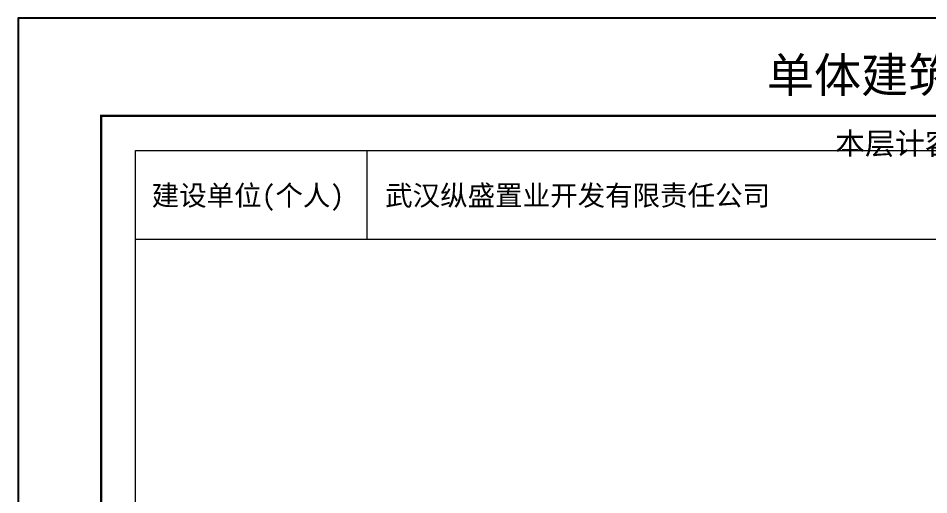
# Model space of a CAD drawing. Extents: x 512858 to 514372, y -232486 to -231710.
# Drawn here: x 513168.66 to 513215.73, y -232124.8 to -232100.17 of the extents above; entities that cross this region are included whole.
import ezdxf
from ezdxf.enums import TextEntityAlignment as Align

# ---------------------------------------------------------------- set-up
doc = ezdxf.new("R2010")
doc.units = 0
doc.header["$LTSCALE"] = 1000
doc.layers.add('$计容结果', color=7, linetype='Continuous')
doc.layers.add('图廓', color=252, linetype='Continuous', lineweight=9)
doc.layers.add('打印图框', color=252, linetype='Continuous', plot=False)
doc.styles.add('dw', font='simhei.ttf')
doc.styles.add('STYLE1', font='stylu.ttf')

msp = doc.modelspace()

# ---------------------------------------------------------------- linework, layer by layer
at = {"layer": '图廓', "color": 0}
msp.add_line((513174.726, -232111.588), (513275.954, -232111.588), dxfattribs=at)
at = {"layer": '图廓', "color": 0, "const_width": 0.119, "elevation": 0}
msp.add_lwpolyline([(513172.939, -232105.214), (513277.74, -232105.214), (513277.74, -232181.73), (513172.939, -232181.73)], close=True, dxfattribs=at)
at = {"layer": '图廓', "color": 0, "elevation": 0}
msp.add_lwpolyline([(513174.726, -232107), (513275.954, -232107), (513275.954, -232179.944), (513174.726, -232179.944)], close=True, dxfattribs=at)
msp.add_lwpolyline([(513186.703, -232111.588), (513186.703, -232107)], dxfattribs=at)
at = {"layer": '打印图框', "color": 6, "ltscale": 0.5, "elevation": 0}
msp.add_lwpolyline([(513168.658, -232185.142), (513281.966, -232185.142), (513281.966, -232100.169), (513168.658, -232100.169)], close=True, dxfattribs=at)

# ---------------------------------------------------------------- texts
at = {"layer": '$计容结果', "style": 'dw'}
msp.add_text('本层计容建筑面积735.87平方米', height=1.13308, dxfattribs=at).set_placement((513210.891, -232107.207))
at = {"layer": '图廓', "color": 0, "style": 'STYLE1'}
msp.add_text('单体建筑面积核算分层平面图', height=1.78638, dxfattribs=at).set_placement((513223.201, -232104.538), align=Align.BOTTOM_CENTER)
at = {"layer": '图廓', "color": 0, "style": 'dw'}
for s, height, p in [('建设单位(个人)', 1.0421, (513175.558, -232109.849)), ('武汉纵盛置业开发有限责任公司', 1.04205, (513187.628, -232109.849))]:
    msp.add_text(s, height=height, dxfattribs=at).set_placement(p)

doc.saveas('drawing.dxf')
